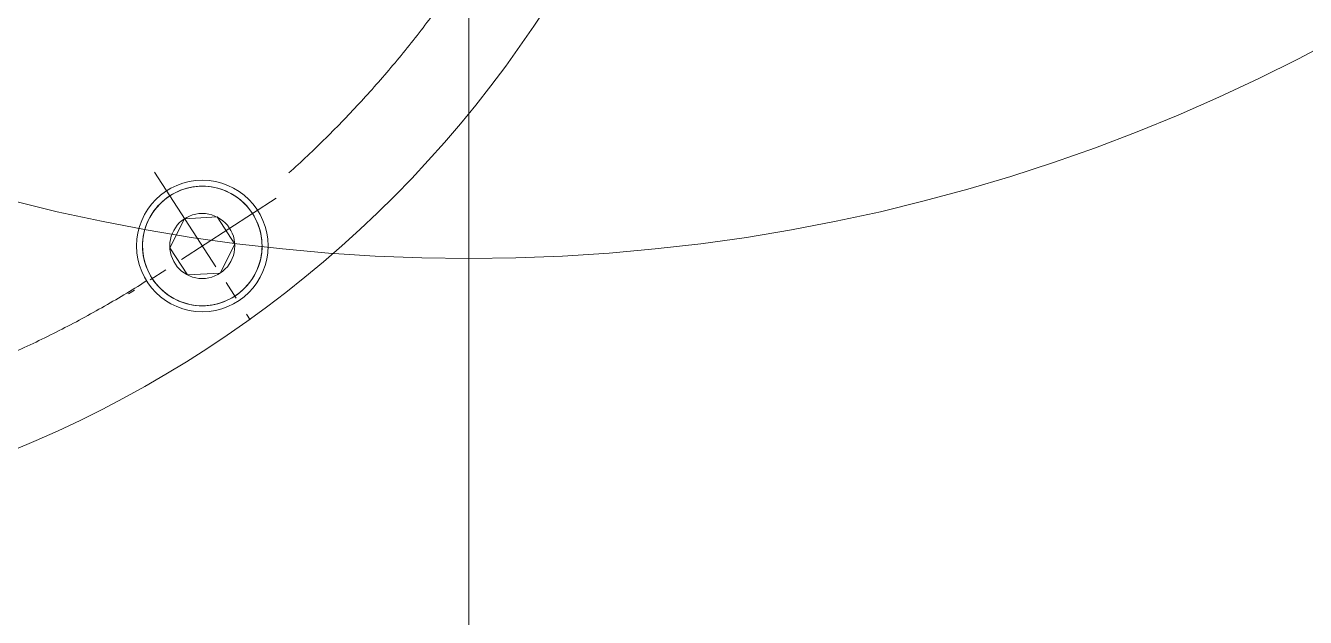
# Model space of a CAD drawing. Header units: millimetres. Extents: x 2 to 671028, y -1 to 511258.
# Drawn here: x 102014 to 105477, y 88757 to 90357 of the extents above; entities that cross this region are included whole.
import ezdxf

# ---------------------------------------------------------------- set-up
doc = ezdxf.new("R2010")
doc.units = ezdxf.units.MM
doc.header["$LTSCALE"] = 25.4
for name, pattern in [('ACAD_ISO02W100', [15, 12, -3]), ('CENTER', [50.8, 31.75, -6.35, 6.35, -6.35]), ('点画线', [18, 12, -2, 2, -2]), ('虚线', [2, 1, -1])]:
    doc.linetypes.add(name, pattern=pattern)
for name, color, linetype, lineweight in [('CAXA1', 5, 'CENTER', 5), ('中心线层', 5, 'CENTER', 5), ('虚线层', 6, 'ACAD_ISO02W100', 5)]:
    doc.layers.add(name, color=color, linetype=linetype, lineweight=lineweight)

msp = doc.modelspace()

# ---------------------------------------------------------------- linework, layer by layer
at = {"color": 7, "lineweight": 5}
for p, q in [((102418.84, 89905.07), (102411.4, 89901.03)), ((102426.48, 89908.71), (102418.84, 89905.07)), ((102434.3, 89911.95), (102426.48, 89908.71)), ((102442.27, 89914.78), (102434.3, 89911.95)), ((102450.39, 89917.18), (102442.27, 89914.78)), ((102458.62, 89919.16), (102450.39, 89917.18)), ((102466.94, 89920.7), (102458.62, 89919.16)), ((102475.33, 89921.8), (102466.94, 89920.7)), ((102483.77, 89922.47), (102475.33, 89921.8)), ((102492.23, 89922.69), (102483.77, 89922.47)), ((102500.7, 89922.47), (102492.23, 89922.69)), ((102509.13, 89921.8), (102500.7, 89922.47)), ((102517.52, 89920.7), (102509.13, 89921.8)), ((102525.85, 89919.16), (102517.52, 89920.7)), ((102534.08, 89917.18), (102525.85, 89919.16)), ((102542.19, 89914.78), (102534.08, 89917.18)), ((102550.17, 89911.95), (102542.19, 89914.78)), ((102557.99, 89908.71), (102550.17, 89911.95)), ((102565.63, 89905.07), (102557.99, 89908.71)), ((102573.07, 89901.03), (102565.63, 89905.07)), ((102372.09, 89869.2), (102366.59, 89862.76)), ((102377.92, 89875.34), (102372.09, 89869.2)), ((102384.05, 89881.16), (102377.92, 89875.34)), ((102390.49, 89886.66), (102384.05, 89881.16)), ((102397.21, 89891.81), (102390.49, 89886.66)), ((102404.18, 89896.61), (102397.21, 89891.81)), ((102411.4, 89901.03), (102404.18, 89896.61)), ((102404.18, 89896.61), (102404.18, 89896.61)), ((102580.29, 89896.61), (102573.07, 89901.03)), ((102587.26, 89891.81), (102580.29, 89896.61)), ((102593.98, 89886.66), (102587.26, 89891.81)), ((102600.41, 89881.16), (102593.98, 89886.66)), ((102606.55, 89875.34), (102600.41, 89881.16)), ((102612.38, 89869.2), (102606.55, 89875.34)), ((102617.88, 89862.76), (102612.38, 89869.2)), ((102348.18, 89834.42), (102344.54, 89826.78)), ((102352.22, 89841.85), (102348.18, 89834.42)), ((102356.65, 89849.07), (102352.22, 89841.85)), ((102361.44, 89856.05), (102356.65, 89849.07)), ((102366.59, 89862.76), (102361.44, 89856.05)), ((102444.31, 89834.81), (102404.37, 89756.41)), ((102444.31, 89834.81), (102532.18, 89839.42)), ((102532.18, 89839.42), (102580.1, 89765.62)), ((102623.03, 89856.05), (102617.88, 89862.76)), ((102627.82, 89849.07), (102623.03, 89856.05)), ((102632.25, 89841.85), (102627.82, 89849.07)), ((102627.82, 89849.07), (102627.82, 89849.07)), ((102636.28, 89834.42), (102632.25, 89841.85)), ((102639.93, 89826.78), (102636.28, 89834.42)), ((102336.07, 89802.86), (102334.1, 89794.63)), ((102338.48, 89810.98), (102336.07, 89802.86)), ((102341.3, 89818.96), (102338.48, 89810.98)), ((102344.54, 89826.78), (102341.3, 89818.96)), ((102643.17, 89818.96), (102639.93, 89826.78)), ((102645.99, 89810.98), (102643.17, 89818.96)), ((102648.4, 89802.86), (102645.99, 89810.98)), ((102650.37, 89794.63), (102648.4, 89802.86)), ((102330.78, 89769.48), (102330.56, 89761.02)), ((102331.45, 89777.92), (102330.78, 89769.48)), ((102332.55, 89786.31), (102331.45, 89777.92)), ((102334.1, 89794.63), (102332.55, 89786.31)), ((102540.16, 89687.23), (102580.1, 89765.62)), ((102651.91, 89786.31), (102650.37, 89794.63)), ((102653.02, 89777.92), (102651.91, 89786.31)), ((102653.68, 89769.48), (102653.02, 89777.92)), ((102653.9, 89761.02), (102653.68, 89769.48)), ((102330.56, 89761.02), (102330.78, 89752.56)), ((102330.78, 89752.56), (102331.45, 89744.12)), ((102331.45, 89744.12), (102332.55, 89735.73)), ((102332.55, 89735.73), (102334.1, 89727.4)), ((102404.37, 89756.41), (102452.29, 89682.62)), ((102650.37, 89727.4), (102651.91, 89735.73)), ((102651.91, 89735.73), (102653.02, 89744.12)), ((102653.02, 89744.12), (102653.68, 89752.56)), ((102653.68, 89752.56), (102653.9, 89761.02)), ((102334.1, 89727.4), (102336.07, 89719.17)), ((102336.07, 89719.17), (102338.48, 89711.06)), ((102338.48, 89711.06), (102341.3, 89703.08)), ((102341.3, 89703.08), (102344.54, 89695.26)), ((102639.93, 89695.26), (102643.17, 89703.08)), ((102643.17, 89703.08), (102645.99, 89711.06)), ((102645.99, 89711.06), (102648.4, 89719.17)), ((102648.4, 89719.17), (102650.37, 89727.4)), ((102344.54, 89695.26), (102348.18, 89687.62)), ((102348.18, 89687.62), (102352.22, 89680.18)), ((102352.22, 89680.18), (102356.65, 89672.97)), ((102356.65, 89672.97), (102356.65, 89672.97)), ((102356.65, 89672.97), (102361.44, 89665.99)), ((102361.44, 89665.99), (102366.59, 89659.28)), ((102540.16, 89687.23), (102452.29, 89682.62)), ((102540.16, 89687.23), (102452.29, 89682.62)), ((102617.88, 89659.28), (102623.03, 89665.99)), ((102623.03, 89665.99), (102627.82, 89672.97)), ((102627.82, 89672.97), (102632.25, 89680.18)), ((102632.25, 89680.18), (102636.28, 89687.62)), ((102636.28, 89687.62), (102639.93, 89695.26)), ((102366.59, 89659.28), (102372.09, 89652.84)), ((102372.09, 89652.84), (102377.92, 89646.7)), ((102377.92, 89646.7), (102384.05, 89640.87)), ((102384.05, 89640.87), (102390.49, 89635.38)), ((102390.49, 89635.38), (102397.21, 89630.22)), ((102397.21, 89630.22), (102404.18, 89625.43)), ((102580.29, 89625.43), (102587.26, 89630.22)), ((102587.26, 89630.22), (102593.98, 89635.38)), ((102593.98, 89635.38), (102600.41, 89640.87)), ((102600.41, 89640.87), (102606.55, 89646.7)), ((102606.55, 89646.7), (102612.38, 89652.84)), ((102612.38, 89652.84), (102617.88, 89659.28)), ((102404.18, 89625.43), (102411.4, 89621.01)), ((102411.4, 89621.01), (102418.84, 89616.97)), ((102418.84, 89616.97), (102426.48, 89613.32)), ((102426.48, 89613.32), (102434.3, 89610.09)), ((102434.3, 89610.09), (102442.27, 89607.26)), ((102442.27, 89607.26), (102450.39, 89604.86)), ((102450.39, 89604.86), (102458.62, 89602.88)), ((102458.62, 89602.88), (102466.94, 89601.34)), ((102466.94, 89601.34), (102475.33, 89600.23)), ((102475.33, 89600.23), (102483.77, 89599.57)), ((102483.77, 89599.57), (102492.23, 89599.35)), ((102492.23, 89599.35), (102500.7, 89599.57)), ((102500.7, 89599.57), (102509.13, 89600.23)), ((102509.13, 89600.23), (102517.52, 89601.34)), ((102517.52, 89601.34), (102525.85, 89602.88)), ((102525.85, 89602.88), (102534.08, 89604.86)), ((102534.08, 89604.86), (102542.19, 89607.26)), ((102542.19, 89607.26), (102550.17, 89610.09)), ((102550.17, 89610.09), (102557.99, 89613.32)), ((102557.99, 89613.32), (102565.63, 89616.97)), ((102565.63, 89616.97), (102573.07, 89621.01)), ((102573.07, 89621.01), (102580.29, 89625.43))]:
    msp.add_line(p, q, dxfattribs=at)
for centre, radius in [((103213.35, 94659.48), 9811.04), ((103213.35, 94659.48), 4931.97), ((102492.23, 89761.02), 177.8), ((102492.23, 89761.02), 87.99)]:
    msp.add_circle(centre, radius, dxfattribs=at)
for centre, radius, start, end in [((103219.97, 101010.37), 14795.5, 301.355793, 238.585014), ((103206.5, 101010.37), 13868.4, 303.508424, 236.55604), ((103213.35, 94660.37), 7366, 148.668749, 31.333257), ((100805.54, 92089.86), 3111.5, 108.81915, 344.85414), ((102492.23, 89761.02), 161.67, 303, 123), ((102492.23, 89761.02), 161.67, 123, 303)]:
    msp.add_arc(centre, radius, start, end, dxfattribs=at)
msp.add_open_spline([(113756.06, 111546.46), (112864.76, 112500.68), (110828.57, 114210.56), (107205.9, 115926.71), (103206.46, 116616.51), (99134.75, 116199.62), (95271.92, 114747.14), (91886.62, 112322.04), (89225.21, 109071.49), (87483.93, 105213.15), (86756.39, 100999.07), (87250.69, 96719.95), (88797.38, 92676.33), (91368.61, 89151.74), (94783.64, 86393.33), (98824.37, 84605.58), (103217.92, 83906.81), (107669.52, 84391.84), (111873.72, 86012.49), (115532.96, 88690.99), (118399.43, 92241.38), (120258.47, 96440.21), (120722.94, 99481.24), (120765.24, 101003.64)], degree=3, knots=[0, 0, 0, 0, 6187.6660257, 12450.3554582, 18783.7763803, 25175.5539804, 31622.0656792, 38124.7135948, 44683.2378582, 51298.5509218, 57973.8707278, 64697.0192939, 71462.7486572, 78273.5017955, 85129.2788968, 92030.0801453, 98977.2858434, 105969.7011519, 113006.6229991, 120087.9511857, 127214.4959448, 134386.4928487, 141603.6632662, 141603.6632662, 141603.6632662, 141603.6632662], dxfattribs=at)
at = {"layer": 'CAXA1', "linetype": 'CENTER', "lineweight": 5, "ltscale": 3}
msp.add_line((103213.23, 114137.93), (103213.23, 81888.72), dxfattribs=at)
for centre, radius in [((103219.97, 101010.37), 14351), ((103219.97, 101010.37), 13716), ((100800.23, 92103.67), 2882.9)]:
    msp.add_circle(centre, radius, dxfattribs=at)
msp.add_arc((103213.35, 94660.37), 6921.5, 148.669255, 31.33338, dxfattribs=at)
at = {"layer": '中心线层', "color": 7, "linetype": '点画线', "lineweight": 5}
for p, q in [((102362.68, 89960.51), (102621.79, 89561.52)), ((102691.73, 89890.57), (102292.74, 89631.46))]:
    msp.add_line(p, q, dxfattribs=at)
at = {"layer": '虚线层', "color": 7, "linetype": '虚线', "lineweight": 5}
msp.add_arc((103206.5, 101010.37), 13868.4, 236.55604, 303.508424, dxfattribs=at)

doc.saveas('drawing.dxf')
